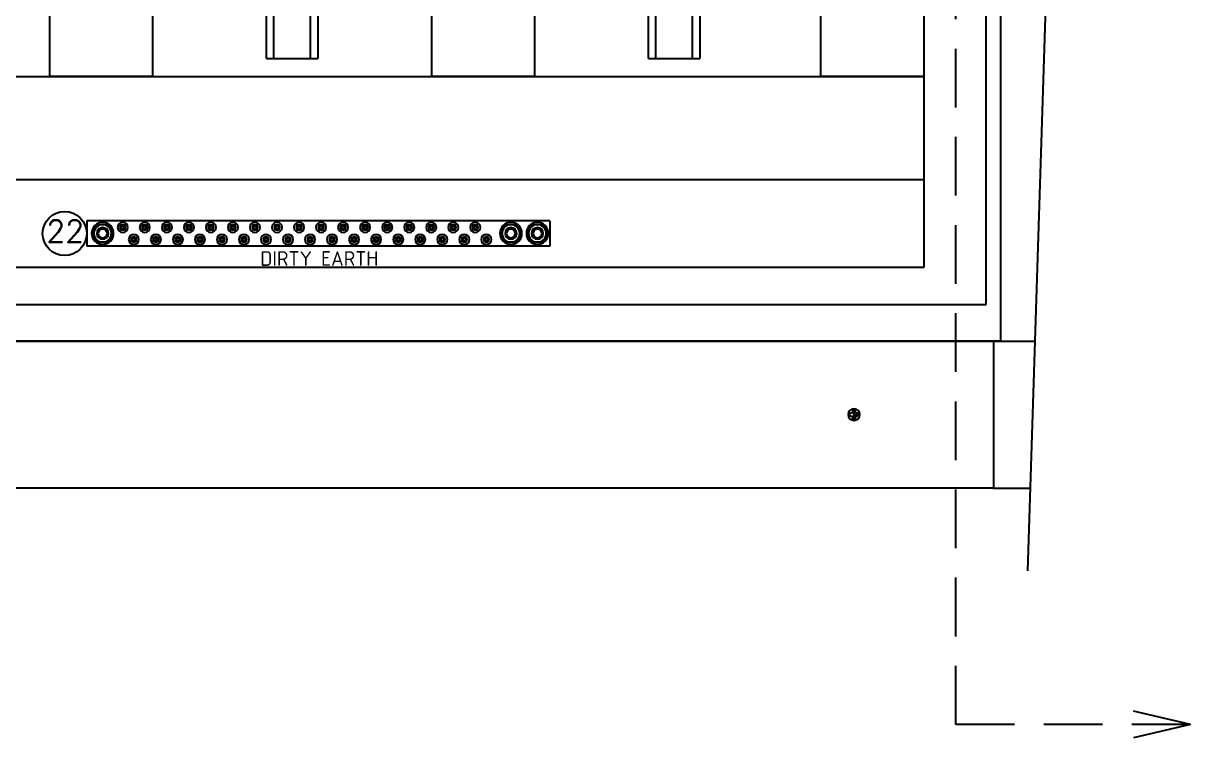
# Model space of a CAD drawing. Header units: inches. Extents: x 564911 to 603980, y 458630 to 507164.
# Drawn here: x 585900 to 586695, y 497818 to 498307 of the extents above; entities that cross this region are included whole.
import ezdxf
from ezdxf.enums import TextEntityAlignment as Align

# ---------------------------------------------------------------- set-up
doc = ezdxf.new("R2010")
doc.units = ezdxf.units.IN
doc.header["$MEASUREMENT"] = 0
doc.linetypes.add('DASHED', pattern=[0.75, 0.5, -0.25])
for name, color, linetype in [('ASHADE', 7, 'Continuous'), ('BUSBAR', 3, 'Continuous'), ('rial', 11, 'Continuous')]:
    doc.layers.add(name, color=color, linetype=linetype)
doc.styles.add('ISO3098B', font='ISO3098B.shx')
doc.styles.add('S', font='SIMPLEX.SHX')

# ---------------------------------------------------------------- blocks, each defined once
blk = doc.blocks.new('M6')
for p, q in [((-3.06, -0.51), (-3.06, 0.49)), ((-2.56, 0.99), (-1.56, 0.99)), ((-1.06, 1.49), (-1.06, 2.49)), ((-0.56, 2.99), (0.44, 2.99)), ((-0.06, -0.01), (-0.06, 2.99)), ((0.94, 2.49), (0.94, 1.49)), ((1.44, 0.99), (2.44, 0.99)), ((2.94, 0.49), (2.94, -0.51)), ((-0.06, -0.01), (-3.06, -0.01)), ((-1.56, -1.01), (-2.56, -1.01)), ((-1.06, -2.51), (-1.06, -1.51)), ((0.44, -3.01), (-0.56, -3.01)), ((-0.06, -3.01), (-0.06, -0.01)), ((0.94, -1.51), (0.94, -2.51)), ((2.44, -1.01), (1.44, -1.01))]:
    blk.add_line(p, q)
blk.add_circle((-0.06, -0.01), 4)
for centre, radius, start, end in [((-2.56, 0.49), 0.5, 90, 180), ((-1.56, 1.49), 0.5, 270, 0), ((-0.56, 2.49), 0.5, 90, 180), ((0.44, 2.49), 0.5, 0, 90), ((0.84, 2.89), 0.1, 0, 90), ((1.44, 1.49), 0.5, 180, 270), ((2.44, 0.49), 0.5, 0, 90), ((-2.56, -0.51), 0.5, 180, 270), ((-1.56, -1.51), 0.5, 0, 90), ((-0.56, -2.51), 0.5, 180, 270), ((0.44, -2.51), 0.5, 270, 0), ((1.44, -1.51), 0.5, 90, 180), ((2.44, -0.51), 0.5, 270, 0)]:
    blk.add_arc(centre, radius, start, end)
blk = doc.blocks.new('EARTH BAR')
at = {"color": 0}
for p, q in [((5543.98, 5701.22), (5544.91, 5701.22)), ((5543.98, 5700.57), (5544.91, 5700.57)), ((5544.91, 5702.15), (5544.91, 5701.22)), ((5544.91, 5700.57), (5544.91, 5699.63)), ((5545.56, 5702.15), (5545.56, 5701.22)), ((5545.56, 5701.22), (5546.5, 5701.22)), ((5545.56, 5700.57), (5545.56, 5699.63)), ((5545.56, 5700.57), (5546.5, 5700.57)), ((5558.98, 5701.22), (5559.91, 5701.22)), ((5558.98, 5700.57), (5559.91, 5700.57)), ((5559.91, 5702.15), (5559.91, 5701.22)), ((5559.91, 5700.57), (5559.91, 5699.63)), ((5560.56, 5702.15), (5560.56, 5701.22)), ((5560.56, 5701.22), (5561.5, 5701.22)), ((5560.56, 5700.57), (5560.56, 5699.63)), ((5560.56, 5700.57), (5561.5, 5700.57)), ((5573.98, 5701.22), (5574.91, 5701.22)), ((5573.98, 5700.57), (5574.91, 5700.57)), ((5574.91, 5702.15), (5574.91, 5701.22)), ((5574.91, 5700.57), (5574.91, 5699.63)), ((5575.56, 5702.15), (5575.56, 5701.22)), ((5575.56, 5701.22), (5576.5, 5701.22)), ((5575.56, 5700.57), (5575.56, 5699.63)), ((5575.56, 5700.57), (5576.5, 5700.57)), ((5588.98, 5701.22), (5589.91, 5701.22)), ((5588.98, 5700.57), (5589.91, 5700.57)), ((5589.91, 5702.15), (5589.91, 5701.22)), ((5589.91, 5700.57), (5589.91, 5699.63)), ((5590.56, 5702.15), (5590.56, 5701.22)), ((5590.56, 5701.22), (5591.5, 5701.22)), ((5590.56, 5700.57), (5590.56, 5699.63)), ((5590.56, 5700.57), (5591.5, 5700.57)), ((5603.98, 5701.22), (5604.91, 5701.22)), ((5603.98, 5700.57), (5604.91, 5700.57)), ((5604.91, 5702.15), (5604.91, 5701.22)), ((5604.91, 5700.57), (5604.91, 5699.63)), ((5605.56, 5702.15), (5605.56, 5701.22)), ((5605.56, 5701.22), (5606.5, 5701.22)), ((5605.56, 5700.57), (5605.56, 5699.63)), ((5605.56, 5700.57), (5606.5, 5700.57)), ((5618.98, 5701.22), (5619.91, 5701.22)), ((5618.98, 5700.57), (5619.91, 5700.57)), ((5619.91, 5702.15), (5619.91, 5701.22)), ((5619.91, 5700.57), (5619.91, 5699.63)), ((5620.56, 5702.15), (5620.56, 5701.22)), ((5620.56, 5701.22), (5621.5, 5701.22)), ((5620.56, 5700.57), (5620.56, 5699.63)), ((5620.56, 5700.57), (5621.5, 5700.57)), ((5633.98, 5701.22), (5634.91, 5701.22)), ((5633.98, 5700.57), (5634.91, 5700.57)), ((5634.91, 5702.15), (5634.91, 5701.22)), ((5634.91, 5700.57), (5634.91, 5699.63)), ((5635.56, 5702.15), (5635.56, 5701.22)), ((5635.56, 5701.22), (5636.5, 5701.22)), ((5635.56, 5700.57), (5635.56, 5699.63)), ((5635.56, 5700.57), (5636.5, 5700.57)), ((5648.98, 5701.22), (5649.91, 5701.22)), ((5648.98, 5700.57), (5649.91, 5700.57)), ((5649.91, 5702.15), (5649.91, 5701.22)), ((5649.91, 5700.57), (5649.91, 5699.63)), ((5650.56, 5702.15), (5650.56, 5701.22)), ((5650.56, 5701.22), (5651.5, 5701.22)), ((5650.56, 5700.57), (5650.56, 5699.63)), ((5650.56, 5700.57), (5651.5, 5700.57)), ((5663.98, 5701.22), (5664.91, 5701.22)), ((5663.98, 5700.57), (5664.91, 5700.57)), ((5664.91, 5702.15), (5664.91, 5701.22)), ((5664.91, 5700.57), (5664.91, 5699.63)), ((5665.56, 5702.15), (5665.56, 5701.22)), ((5665.56, 5701.22), (5666.5, 5701.22)), ((5665.56, 5700.57), (5665.56, 5699.63)), ((5665.56, 5700.57), (5666.5, 5700.57)), ((5678.98, 5701.22), (5679.91, 5701.22)), ((5678.98, 5700.57), (5679.91, 5700.57)), ((5679.91, 5702.15), (5679.91, 5701.22)), ((5679.91, 5700.57), (5679.91, 5699.63)), ((5680.56, 5702.15), (5680.56, 5701.22)), ((5680.56, 5701.22), (5681.5, 5701.22)), ((5680.56, 5700.57), (5680.56, 5699.63)), ((5680.56, 5700.57), (5681.5, 5700.57)), ((5693.98, 5701.22), (5694.91, 5701.22)), ((5693.98, 5700.57), (5694.91, 5700.57)), ((5694.91, 5702.15), (5694.91, 5701.22)), ((5694.91, 5700.57), (5694.91, 5699.63)), ((5695.56, 5702.15), (5695.56, 5701.22)), ((5695.56, 5701.22), (5696.5, 5701.22)), ((5695.56, 5700.57), (5695.56, 5699.63)), ((5695.56, 5700.57), (5696.5, 5700.57)), ((5708.98, 5701.22), (5709.91, 5701.22)), ((5708.98, 5700.57), (5709.91, 5700.57)), ((5709.91, 5702.15), (5709.91, 5701.22)), ((5709.91, 5700.57), (5709.91, 5699.63)), ((5710.56, 5702.15), (5710.56, 5701.22)), ((5710.56, 5701.22), (5711.5, 5701.22)), ((5710.56, 5700.57), (5710.56, 5699.63)), ((5710.56, 5700.57), (5711.5, 5700.57)), ((5723.98, 5701.22), (5724.91, 5701.22)), ((5723.98, 5700.57), (5724.91, 5700.57)), ((5724.91, 5702.15), (5724.91, 5701.22)), ((5724.91, 5700.57), (5724.91, 5699.63)), ((5725.56, 5702.15), (5725.56, 5701.22)), ((5725.56, 5701.22), (5726.5, 5701.22)), ((5725.56, 5700.57), (5725.56, 5699.63)), ((5725.56, 5700.57), (5726.5, 5700.57)), ((5738.98, 5701.22), (5739.91, 5701.22)), ((5738.98, 5700.57), (5739.91, 5700.57)), ((5739.91, 5702.15), (5739.91, 5701.22)), ((5739.91, 5700.57), (5739.91, 5699.63)), ((5740.56, 5702.15), (5740.56, 5701.22)), ((5740.56, 5701.22), (5741.5, 5701.22)), ((5740.56, 5700.57), (5740.56, 5699.63)), ((5740.56, 5700.57), (5741.5, 5700.57)), ((5753.98, 5701.22), (5754.91, 5701.22)), ((5753.98, 5700.57), (5754.91, 5700.57)), ((5754.91, 5702.15), (5754.91, 5701.22)), ((5754.91, 5700.57), (5754.91, 5699.63)), ((5755.56, 5702.15), (5755.56, 5701.22)), ((5755.56, 5701.22), (5756.5, 5701.22)), ((5755.56, 5700.57), (5755.56, 5699.63)), ((5755.56, 5700.57), (5756.5, 5700.57)), ((5768.98, 5701.22), (5769.91, 5701.22)), ((5768.98, 5700.57), (5769.91, 5700.57)), ((5769.91, 5702.15), (5769.91, 5701.22)), ((5769.91, 5700.57), (5769.91, 5699.63)), ((5770.56, 5702.15), (5770.56, 5701.22)), ((5770.56, 5701.22), (5771.5, 5701.22)), ((5770.56, 5700.57), (5770.56, 5699.63)), ((5770.56, 5700.57), (5771.5, 5700.57)), ((5783.98, 5701.22), (5784.91, 5701.22)), ((5783.98, 5700.57), (5784.91, 5700.57)), ((5784.91, 5702.15), (5784.91, 5701.22)), ((5784.91, 5700.57), (5784.91, 5699.63)), ((5785.56, 5702.15), (5785.56, 5701.22)), ((5785.56, 5701.22), (5786.5, 5701.22)), ((5785.56, 5700.57), (5785.56, 5699.63)), ((5785.56, 5700.57), (5786.5, 5700.57)), ((5536.48, 5692.92), (5537.41, 5692.92)), ((5536.48, 5692.27), (5537.41, 5692.27)), ((5537.41, 5692.92), (5537.41, 5693.85)), ((5537.41, 5691.33), (5537.41, 5692.27)), ((5538.06, 5692.92), (5538.06, 5693.85)), ((5538.06, 5692.92), (5539, 5692.92)), ((5538.06, 5691.33), (5538.06, 5692.27)), ((5538.06, 5692.27), (5539, 5692.27)), ((5551.48, 5692.92), (5552.41, 5692.92)), ((5551.48, 5692.27), (5552.41, 5692.27)), ((5552.41, 5692.92), (5552.41, 5693.85)), ((5552.41, 5691.33), (5552.41, 5692.27)), ((5553.06, 5692.92), (5553.06, 5693.85)), ((5553.06, 5692.92), (5554, 5692.92)), ((5553.06, 5691.33), (5553.06, 5692.27)), ((5553.06, 5692.27), (5554, 5692.27)), ((5566.48, 5692.92), (5567.41, 5692.92)), ((5566.48, 5692.27), (5567.41, 5692.27)), ((5567.41, 5692.92), (5567.41, 5693.85)), ((5567.41, 5691.33), (5567.41, 5692.27)), ((5568.06, 5692.92), (5568.06, 5693.85)), ((5568.06, 5692.92), (5569, 5692.92)), ((5568.06, 5691.33), (5568.06, 5692.27)), ((5568.06, 5692.27), (5569, 5692.27)), ((5581.48, 5692.92), (5582.41, 5692.92)), ((5581.48, 5692.27), (5582.41, 5692.27)), ((5582.41, 5692.92), (5582.41, 5693.85)), ((5582.41, 5691.33), (5582.41, 5692.27)), ((5583.06, 5692.92), (5583.06, 5693.85)), ((5583.06, 5692.92), (5584, 5692.92)), ((5583.06, 5691.33), (5583.06, 5692.27)), ((5583.06, 5692.27), (5584, 5692.27)), ((5596.48, 5692.92), (5597.41, 5692.92)), ((5596.48, 5692.27), (5597.41, 5692.27)), ((5597.41, 5692.92), (5597.41, 5693.85)), ((5597.41, 5691.33), (5597.41, 5692.27)), ((5598.06, 5692.92), (5598.06, 5693.85)), ((5598.06, 5692.92), (5599, 5692.92)), ((5598.06, 5691.33), (5598.06, 5692.27)), ((5598.06, 5692.27), (5599, 5692.27)), ((5611.48, 5692.92), (5612.41, 5692.92)), ((5611.48, 5692.27), (5612.41, 5692.27)), ((5612.41, 5692.92), (5612.41, 5693.85)), ((5612.41, 5691.33), (5612.41, 5692.27)), ((5613.06, 5692.92), (5613.06, 5693.85)), ((5613.06, 5692.92), (5614, 5692.92)), ((5613.06, 5691.33), (5613.06, 5692.27)), ((5613.06, 5692.27), (5614, 5692.27)), ((5626.48, 5692.92), (5627.41, 5692.92)), ((5626.48, 5692.27), (5627.41, 5692.27)), ((5627.41, 5692.92), (5627.41, 5693.85)), ((5627.41, 5691.33), (5627.41, 5692.27)), ((5628.06, 5692.92), (5628.06, 5693.85)), ((5628.06, 5692.92), (5629, 5692.92)), ((5628.06, 5691.33), (5628.06, 5692.27)), ((5628.06, 5692.27), (5629, 5692.27)), ((5641.48, 5692.92), (5642.41, 5692.92)), ((5641.48, 5692.27), (5642.41, 5692.27)), ((5642.41, 5692.92), (5642.41, 5693.85)), ((5642.41, 5691.33), (5642.41, 5692.27)), ((5643.06, 5692.92), (5643.06, 5693.85)), ((5643.06, 5692.92), (5644, 5692.92)), ((5643.06, 5691.33), (5643.06, 5692.27)), ((5643.06, 5692.27), (5644, 5692.27)), ((5656.48, 5692.92), (5657.41, 5692.92)), ((5656.48, 5692.27), (5657.41, 5692.27)), ((5657.41, 5692.92), (5657.41, 5693.85)), ((5657.41, 5691.33), (5657.41, 5692.27)), ((5658.06, 5692.92), (5658.06, 5693.85)), ((5658.06, 5692.92), (5659, 5692.92)), ((5658.06, 5691.33), (5658.06, 5692.27)), ((5658.06, 5692.27), (5659, 5692.27)), ((5671.48, 5692.92), (5672.41, 5692.92)), ((5671.48, 5692.27), (5672.41, 5692.27)), ((5672.41, 5692.92), (5672.41, 5693.85)), ((5672.41, 5691.33), (5672.41, 5692.27)), ((5673.06, 5692.92), (5673.06, 5693.85)), ((5673.06, 5692.92), (5674, 5692.92)), ((5673.06, 5691.33), (5673.06, 5692.27)), ((5673.06, 5692.27), (5674, 5692.27)), ((5686.48, 5692.92), (5687.41, 5692.92)), ((5686.48, 5692.27), (5687.41, 5692.27)), ((5687.41, 5692.92), (5687.41, 5693.85)), ((5687.41, 5691.33), (5687.41, 5692.27)), ((5688.06, 5692.92), (5688.06, 5693.85)), ((5688.06, 5692.92), (5689, 5692.92)), ((5688.06, 5691.33), (5688.06, 5692.27)), ((5688.06, 5692.27), (5689, 5692.27)), ((5701.48, 5692.92), (5702.41, 5692.92)), ((5701.48, 5692.27), (5702.41, 5692.27)), ((5702.41, 5692.92), (5702.41, 5693.85)), ((5702.41, 5691.33), (5702.41, 5692.27)), ((5703.06, 5692.92), (5703.06, 5693.85)), ((5703.06, 5692.92), (5704, 5692.92)), ((5703.06, 5691.33), (5703.06, 5692.27)), ((5703.06, 5692.27), (5704, 5692.27)), ((5716.48, 5692.92), (5717.41, 5692.92)), ((5716.48, 5692.27), (5717.41, 5692.27)), ((5717.41, 5692.92), (5717.41, 5693.85)), ((5717.41, 5691.33), (5717.41, 5692.27)), ((5718.06, 5692.92), (5718.06, 5693.85)), ((5718.06, 5692.92), (5719, 5692.92)), ((5718.06, 5691.33), (5718.06, 5692.27)), ((5718.06, 5692.27), (5719, 5692.27)), ((5731.48, 5692.92), (5732.41, 5692.92)), ((5731.48, 5692.27), (5732.41, 5692.27)), ((5732.41, 5692.92), (5732.41, 5693.85)), ((5732.41, 5691.33), (5732.41, 5692.27)), ((5733.06, 5692.92), (5733.06, 5693.85)), ((5733.06, 5692.92), (5734, 5692.92)), ((5733.06, 5691.33), (5733.06, 5692.27)), ((5733.06, 5692.27), (5734, 5692.27)), ((5746.48, 5692.92), (5747.41, 5692.92)), ((5746.48, 5692.27), (5747.41, 5692.27)), ((5747.41, 5692.92), (5747.41, 5693.85)), ((5747.41, 5691.33), (5747.41, 5692.27)), ((5748.06, 5692.92), (5748.06, 5693.85)), ((5748.06, 5692.92), (5749, 5692.92)), ((5748.06, 5691.33), (5748.06, 5692.27)), ((5748.06, 5692.27), (5749, 5692.27)), ((5761.48, 5692.92), (5762.41, 5692.92)), ((5761.48, 5692.27), (5762.41, 5692.27)), ((5762.41, 5692.92), (5762.41, 5693.85)), ((5762.41, 5691.33), (5762.41, 5692.27)), ((5763.06, 5692.92), (5763.06, 5693.85)), ((5763.06, 5692.92), (5764, 5692.92)), ((5763.06, 5691.33), (5763.06, 5692.27)), ((5763.06, 5692.27), (5764, 5692.27)), ((5776.48, 5692.92), (5777.41, 5692.92)), ((5776.48, 5692.27), (5777.41, 5692.27)), ((5777.41, 5692.92), (5777.41, 5693.85)), ((5777.41, 5691.33), (5777.41, 5692.27)), ((5778.06, 5692.92), (5778.06, 5693.85)), ((5778.06, 5692.92), (5779, 5692.92)), ((5778.06, 5691.33), (5778.06, 5692.27)), ((5778.06, 5692.27), (5779, 5692.27))]:
    blk.add_line(p, q, dxfattribs=at)
for points in [[(5499.49, 5702.74), (5496.03, 5696.74), (5499.49, 5690.74), (5506.42, 5690.74), (5509.88, 5696.74), (5506.42, 5702.74)], [(5517.55, 5702.74), (5514.08, 5696.74), (5517.55, 5690.74), (5524.47, 5690.74), (5527.94, 5696.74), (5524.47, 5702.74)], [(5795.48, 5702.74), (5792.02, 5696.74), (5795.48, 5690.74), (5802.41, 5690.74), (5805.87, 5696.74), (5802.41, 5702.74)]]:
    blk.add_lwpolyline(points, close=True, dxfattribs=at)
for centre, radius in [((5502.96, 5696.74), 7.5), ((5502.96, 5696.74), 6), ((5502.96, 5696.74), 4), ((5502.96, 5696.74), 3), ((5521.01, 5696.74), 7.5), ((5521.01, 5696.74), 6), ((5521.01, 5696.74), 4), ((5521.01, 5696.74), 3), ((5545.24, 5700.89), 1.95), ((5560.24, 5700.89), 1.95), ((5575.24, 5700.89), 1.95), ((5590.24, 5700.89), 1.95), ((5605.24, 5700.89), 1.95), ((5620.24, 5700.89), 1.95), ((5635.24, 5700.89), 1.95), ((5650.24, 5700.89), 1.95), ((5665.24, 5700.89), 1.95), ((5680.24, 5700.89), 1.95), ((5695.24, 5700.89), 1.95), ((5710.24, 5700.89), 1.95), ((5725.24, 5700.89), 1.95), ((5740.24, 5700.89), 1.95), ((5755.24, 5700.89), 1.95), ((5770.24, 5700.89), 1.95), ((5785.24, 5700.89), 1.95), ((5798.95, 5696.74), 7.5), ((5798.95, 5696.74), 6), ((5798.95, 5696.74), 4), ((5798.95, 5696.74), 3), ((5537.74, 5692.59), 1.95), ((5552.74, 5692.59), 1.95), ((5567.74, 5692.59), 1.95), ((5582.74, 5692.59), 1.95), ((5597.74, 5692.59), 1.95), ((5612.74, 5692.59), 1.95), ((5627.74, 5692.59), 1.95), ((5642.74, 5692.59), 1.95), ((5657.74, 5692.59), 1.95), ((5672.74, 5692.59), 1.95), ((5687.74, 5692.59), 1.95), ((5702.74, 5692.59), 1.95), ((5717.74, 5692.59), 1.95), ((5732.74, 5692.59), 1.95), ((5747.74, 5692.59), 1.95), ((5762.74, 5692.59), 1.95), ((5777.74, 5692.59), 1.95)]:
    blk.add_circle(centre, radius, dxfattribs=at)
for centre, start, end in [((5545.24, 5700.89), 165.52249, 194.47751), ((5545.24, 5700.89), 75.52249, 104.47751), ((5545.24, 5700.89), 255.52249, 284.47751), ((5545.24, 5700.89), 345.52249, 14.47751), ((5560.24, 5700.89), 165.52249, 194.47751), ((5560.24, 5700.89), 75.52249, 104.47751), ((5560.24, 5700.89), 255.52249, 284.47751), ((5560.24, 5700.89), 345.52249, 14.47751), ((5575.24, 5700.89), 165.52249, 194.47751), ((5575.24, 5700.89), 75.52249, 104.47751), ((5575.24, 5700.89), 255.52249, 284.47751), ((5575.24, 5700.89), 345.52249, 14.47751), ((5590.24, 5700.89), 165.52249, 194.47751), ((5590.24, 5700.89), 75.52249, 104.47751), ((5590.24, 5700.89), 255.52249, 284.47751), ((5590.24, 5700.89), 345.52249, 14.47751), ((5605.24, 5700.89), 165.52249, 194.47751), ((5605.24, 5700.89), 75.52249, 104.47751), ((5605.24, 5700.89), 255.52249, 284.47751), ((5605.24, 5700.89), 345.52249, 14.47751), ((5620.24, 5700.89), 165.52249, 194.47751), ((5620.24, 5700.89), 75.52249, 104.47751), ((5620.24, 5700.89), 255.52249, 284.47751), ((5620.24, 5700.89), 345.52249, 14.47751), ((5635.24, 5700.89), 165.52249, 194.47751), ((5635.24, 5700.89), 75.52249, 104.47751), ((5635.24, 5700.89), 255.52249, 284.47751), ((5635.24, 5700.89), 345.52249, 14.47751), ((5650.24, 5700.89), 165.52249, 194.47751), ((5650.24, 5700.89), 75.52249, 104.47751), ((5650.24, 5700.89), 255.52249, 284.47751), ((5650.24, 5700.89), 345.52249, 14.47751), ((5665.24, 5700.89), 165.52249, 194.47751), ((5665.24, 5700.89), 75.52249, 104.47751), ((5665.24, 5700.89), 345.52249, 14.47751), ((5680.24, 5700.89), 165.52249, 194.47751), ((5680.24, 5700.89), 75.52249, 104.47751), ((5680.24, 5700.89), 255.52249, 284.47751), ((5680.24, 5700.89), 345.52249, 14.47751), ((5695.24, 5700.89), 165.52249, 194.47751), ((5695.24, 5700.89), 75.52249, 104.47751), ((5695.24, 5700.89), 255.52249, 284.47751), ((5695.24, 5700.89), 345.52249, 14.47751), ((5710.24, 5700.89), 165.52249, 194.47751), ((5710.24, 5700.89), 75.52249, 104.47751), ((5710.24, 5700.89), 255.52249, 284.47751), ((5710.24, 5700.89), 345.52249, 14.47751), ((5725.24, 5700.89), 165.52249, 194.47751), ((5725.24, 5700.89), 75.52249, 104.47751), ((5725.24, 5700.89), 255.52249, 284.47751), ((5725.24, 5700.89), 345.52249, 14.47751), ((5740.24, 5700.89), 165.52249, 194.47751), ((5740.24, 5700.89), 75.52249, 104.47751), ((5740.24, 5700.89), 255.52249, 284.47751), ((5740.24, 5700.89), 345.52249, 14.47751), ((5755.24, 5700.89), 165.52249, 194.47751), ((5755.24, 5700.89), 75.52249, 104.47751), ((5755.24, 5700.89), 255.52249, 284.47751), ((5755.24, 5700.89), 345.52249, 14.47751), ((5770.24, 5700.89), 165.52249, 194.47751), ((5770.24, 5700.89), 75.52249, 104.47751), ((5770.24, 5700.89), 255.52249, 284.47751), ((5770.24, 5700.89), 345.52249, 14.47751), ((5785.24, 5700.89), 165.52249, 194.47751), ((5785.24, 5700.89), 75.52249, 104.47751), ((5785.24, 5700.89), 345.52249, 14.47751), ((5537.74, 5692.59), 165.52249, 194.47751), ((5537.74, 5692.59), 75.52249, 104.47751), ((5537.74, 5692.59), 255.52249, 284.47751), ((5537.74, 5692.59), 345.52249, 14.47751), ((5552.74, 5692.59), 165.52249, 194.47751), ((5552.74, 5692.59), 75.52249, 104.47751), ((5552.74, 5692.59), 255.52249, 284.47751), ((5552.74, 5692.59), 345.52249, 14.47751), ((5567.74, 5692.59), 165.52249, 194.47751), ((5567.74, 5692.59), 75.52249, 104.47751), ((5567.74, 5692.59), 255.52249, 284.47751), ((5567.74, 5692.59), 345.52249, 14.47751), ((5582.74, 5692.59), 165.52249, 194.47751), ((5582.74, 5692.59), 75.52249, 104.47751), ((5582.74, 5692.59), 255.52249, 284.47751), ((5582.74, 5692.59), 345.52249, 14.47751), ((5597.74, 5692.59), 165.52249, 194.47751), ((5597.74, 5692.59), 75.52249, 104.47751), ((5597.74, 5692.59), 255.52249, 284.47751), ((5597.74, 5692.59), 345.52249, 14.47751), ((5612.74, 5692.59), 165.52249, 194.47751), ((5612.74, 5692.59), 75.52249, 104.47751), ((5612.74, 5692.59), 255.52249, 284.47751), ((5612.74, 5692.59), 345.52249, 14.47751), ((5627.74, 5692.59), 165.52249, 194.47751), ((5627.74, 5692.59), 75.52249, 104.47751), ((5627.74, 5692.59), 255.52249, 284.47751), ((5627.74, 5692.59), 345.52249, 14.47751), ((5642.74, 5692.59), 165.52249, 194.47751), ((5642.74, 5692.59), 75.52249, 104.47751), ((5642.74, 5692.59), 255.52249, 284.47751), ((5642.74, 5692.59), 345.52249, 14.47751), ((5657.74, 5692.59), 165.52249, 194.47751), ((5657.74, 5692.59), 75.52249, 104.47751), ((5657.74, 5692.59), 255.52249, 284.47751), ((5657.74, 5692.59), 345.52249, 14.47751), ((5672.74, 5692.59), 165.52249, 194.47751), ((5672.74, 5692.59), 75.52249, 104.47751), ((5672.74, 5692.59), 345.52249, 14.47751), ((5687.74, 5692.59), 165.52249, 194.47751), ((5687.74, 5692.59), 75.52249, 104.47751), ((5687.74, 5692.59), 345.52249, 14.47751), ((5702.74, 5692.59), 165.52249, 194.47751), ((5702.74, 5692.59), 75.52249, 104.47751), ((5702.74, 5692.59), 345.52249, 14.47751), ((5717.74, 5692.59), 165.52249, 194.47751), ((5717.74, 5692.59), 75.52249, 104.47751), ((5717.74, 5692.59), 345.52249, 14.47751), ((5732.74, 5692.59), 165.52249, 194.47751), ((5732.74, 5692.59), 75.52249, 104.47751), ((5732.74, 5692.59), 345.52249, 14.47751), ((5747.74, 5692.59), 165.52249, 194.47751), ((5747.74, 5692.59), 75.52249, 104.47751), ((5747.74, 5692.59), 345.52249, 14.47751), ((5762.74, 5692.59), 165.52249, 194.47751), ((5762.74, 5692.59), 75.52249, 104.47751), ((5762.74, 5692.59), 345.52249, 14.47751), ((5777.74, 5692.59), 165.52249, 194.47751), ((5777.74, 5692.59), 75.52249, 104.47751), ((5777.74, 5692.59), 345.52249, 14.47751)]:
    blk.add_arc(centre, 1.3, start, end, dxfattribs=at)
at = {"layer": 'BUSBAR', "color": 0}
for p, q in [((5494.5, 5705.38), (5809.83, 5705.38)), ((5494.5, 5705.38), (5494.5, 5688.1)), ((5809.83, 5705.38), (5809.83, 5688.1)), ((5494.5, 5688.1), (5809.83, 5688.1))]:
    blk.add_line(p, q, dxfattribs=at)
for centre in [(5545.24, 5700.89), (5560.24, 5700.89), (5575.24, 5700.89), (5590.24, 5700.89), (5605.24, 5700.89), (5620.24, 5700.89), (5635.24, 5700.89), (5650.24, 5700.89), (5665.24, 5700.89), (5680.24, 5700.89), (5695.24, 5700.89), (5710.24, 5700.89), (5725.24, 5700.89), (5740.24, 5700.89), (5755.24, 5700.89), (5770.24, 5700.89), (5785.24, 5700.89), (5537.74, 5692.59), (5552.74, 5692.59), (5567.74, 5692.59), (5582.74, 5692.59), (5597.74, 5692.59), (5612.74, 5692.59), (5627.74, 5692.59), (5642.74, 5692.59), (5657.74, 5692.59), (5672.74, 5692.59), (5687.74, 5692.59), (5702.74, 5692.59), (5717.74, 5692.59), (5732.74, 5692.59), (5747.74, 5692.59), (5762.74, 5692.59), (5777.74, 5692.59)]:
    blk.add_circle(centre, 3.52, dxfattribs=at)

msp = doc.modelspace()

# ---------------------------------------------------------------- linework, layer by layer
at = {"color": 2, "linetype": 'DASHED', "ltscale": 80}
for p, q in [((586535.27347, 497829.86386), (586535.27347, 500367.90852)), ((586695.12925, 497829.86386), (586642.58154, 497842.16231)), ((586695.12925, 497829.86386), (586535.27347, 497829.86386)), ((586695.12925, 497829.86386), (586642.58154, 497817.56541))]:
    msp.add_line(p, q, dxfattribs=at)
at = {"color": 2}
for p, q in [((586623.40511, 499160.73976), (586584.07131, 497934.50853)), ((586565.94372, 498090.88081), (586589.08727, 498090.88081)), ((586560.94372, 497990.88081), (586585.87957, 497990.88081))]:
    msp.add_line(p, q, dxfattribs=at)
at = {"color": 0}
for p, q in [((584618.44372, 498270.88081), (586513.44372, 498270.88081)), ((584618.44372, 498200.88081), (586513.44372, 498200.88081))]:
    msp.add_line(p, q, dxfattribs=at)
at = {"color": 7}
for p, q in [((586560.94372, 498090.88081), (586560.94372, 497990.88081)), ((586560.94372, 497990.88081), (585570.94372, 497990.88081))]:
    msp.add_line(p, q, dxfattribs=at)
at = {"color": 6}
msp.add_lwpolyline([(586513.44372, 498140.88081), (584618.44372, 498140.88081), (584618.44372, 500040.88081), (586513.44372, 500040.88081)], close=True, dxfattribs=at)
at = {"color": 0}
for points in [[(585918.44372, 499940.8808), (585988.44372, 499940.8808), (585988.44372, 498270.8808), (585918.44372, 498270.8808)], [(586178.44372, 499940.88081), (586248.44372, 499940.88081), (586248.44372, 498270.88081), (586178.44372, 498270.88081)], [(586443.44372, 499940.88081), (586513.44372, 499940.88081), (586513.44372, 498270.88081), (586443.44372, 498270.88081)]]:
    msp.add_lwpolyline(points, close=True, dxfattribs=at)
at = {"color": 3}
msp.add_circle((585928.51186, 498164.14386), 15, dxfattribs=at)
at = {"layer": 'ASHADE', "color": 7}
for p, q in [((586555.94372, 498115.88081), (586555.94372, 500090.88081)), ((586565.94372, 498090.88081), (586565.94372, 500090.88081)), ((584565.94372, 498090.88081), (586565.94372, 498090.88081))]:
    msp.add_line(p, q, dxfattribs=at)
at = {"layer": 'ASHADE', "color": 0}
for p, q in [((584575.94372, 498115.88081), (586555.94372, 498115.88081)), ((586565.94372, 498090.88081), (584570.94372, 498090.88081))]:
    msp.add_line(p, q, dxfattribs=at)
at = {"layer": 'rial'}
for p, q in [((586065.94367, 498283.21828), (586065.94367, 499282.41831)), ((586070.94367, 498283.21828), (586070.94367, 499282.41831)), ((586095.94367, 498283.21828), (586095.94367, 499282.41831)), ((586100.94367, 499282.41831), (586100.94367, 498283.21828)), ((586325.94367, 498283.21828), (586325.94367, 499263.23805, -1.49318)), ((586330.94367, 498283.21828), (586330.94367, 499263.23805, -1.49318)), ((586355.94367, 498283.21828), (586355.94367, 499263.23805, -1.49318)), ((586360.94367, 499263.23805, -1.49318), (586360.94367, 498283.21828)), ((586065.94367, 498283.21828), (586100.94367, 498283.21828)), ((586325.94367, 498283.21828), (586360.94367, 498283.21828))]:
    msp.add_line(p, q, dxfattribs=at)

# ---------------------------------------------------------------- block references
at = {"color": 0, "xscale": -1}
msp.add_blockref('EARTH BAR', (591753.33982, 492467.40109), dxfattribs=at)
at = {"xscale": -1}
msp.add_blockref('M6', (586465.88869, 498040.86795), dxfattribs=at)

# ---------------------------------------------------------------- texts
at = {"color": 3, "style": 'S'}
msp.add_text('22', height=15, dxfattribs=at).set_placement((585928.94356, 498165.6741), align=Align.MIDDLE_CENTER)
at = {"color": 7, "linetype": 'Continuous', "style": 'ISO3098B'}
msp.add_text('DIRTY EARTH', height=10, dxfattribs=at).set_placement((586061.72363, 498142.05912))

doc.saveas('drawing.dxf')
